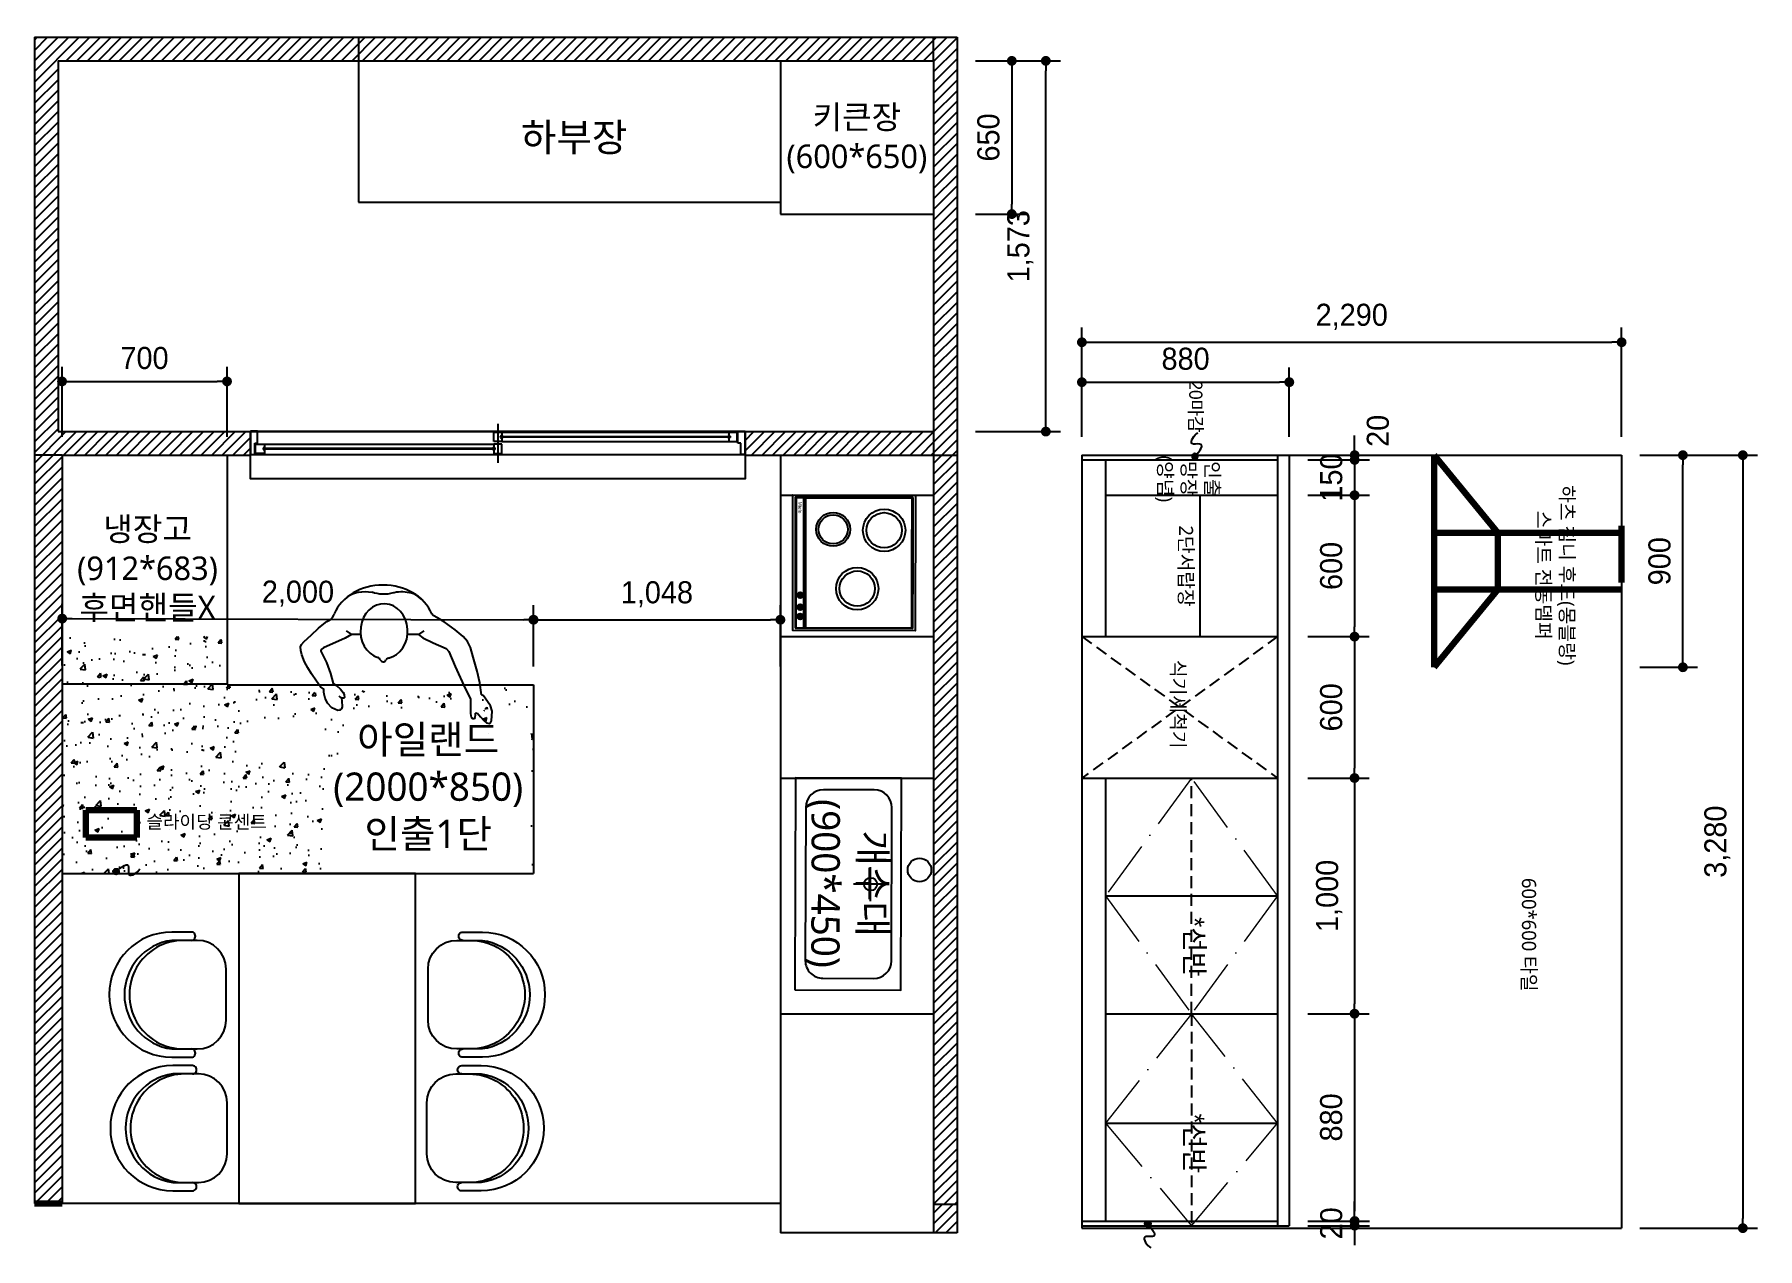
# Model space of a CAD drawing. Header units: millimetres. Extents: x -224448 to 1592092, y -164641 to 319001.
# Drawn here: x -18306 to -10995, y 135600 to 140751 of the extents above; entities that cross this region are included whole.
import ezdxf
from ezdxf.enums import TextEntityAlignment as Align

# ---------------------------------------------------------------- set-up
doc = ezdxf.new("R2010")
doc.units = ezdxf.units.MM
for name, pattern in [('ACAD_ISO10W100', [18, 12, -3, 0, -3]), ('CEN', [62, 60, -1, 0, -1]), ('HIDDEN', [9.525, 6.35, -3.175])]:
    doc.linetypes.add(name, pattern=pattern)
doc.layers.get('Defpoints').update_dxf_attribs({"color": 35})
for name, color, linetype in [('FUR', 6, 'Continuous'), ('I-SYM', 4, 'Continuous'), ('I-TEXT', 7, 'Continuous'), ('I_FUR', 6, 'Continuous'), ('I_HAT', 8, 'Continuous'), ('I_TXT', 7, 'Continuous'), ('I_WIN', 5, 'Continuous')]:
    doc.layers.add(name, color=color, linetype=linetype)
doc.layers.add('I_CEN', color=1, linetype='CEN', lineweight=13)
doc.layers.add('I_DIM', color=1, linetype='Continuous', lineweight=13)
doc.styles.add('DH-TEXT', font='')
doc.styles.add('GHS', font='Dotum.ttf')
doc.styles.add('NTOP', font='Dotum.ttf')
doc.styles.add('맑은고딕', font='malgun.ttf')
doc.styles.get('DH-TEXT').set_extended_font_data('HY울릉도L')
doc.dimstyles.new('HOON DIM', dxfattribs={"dimscale": 52, "dimtxt": 1.8, "dimasz": 0.8, "dimexe": 1.2, "dimexo": 1.5, "dimgap": 1, "dimtad": 1, "dimdec": 0, "dimzin": 0, "dimdsep": 46, "dimlunit": 6, "dimtxsty": 'GHS', "dimblk": 'DOT', "dimcen": 3, "dimclrd": 6, "dimclre": 6, "dimclrt": 3, "dimadec": 0, "dimazin": 0, "dimtm": 1e-09, "dimtfac": 1, "dimtdec": 0, "dimtix": 1, "dimtmove": 2, "dimatfit": 3, "dimldrblk": 'DOT', "dimfxl": 1, "dimtolj": 1, "dimtzin": 0, "dimarcsym": 0})
pattern_1 = [(45, (-4117.372, -800.64), (-22.45064, 22.45064), [])]

# ---------------------------------------------------------------- blocks, each defined once
blk = doc.blocks.new('gg')
at = {"layer": 'I_FUR'}
blk.add_lwpolyline([(39771.9, 12041.2, 0.414213), (39894.1, 12163.4), (39894.1, 12188.9, 1.001496), (39929.2, 12188.9), (39929.2, 12271.8, 0.999571), (39398.1, 12271.8), (39398.1, 12188.9, 1.001496), (39433.1, 12188.9), (39433.1, 12163.4, 0.414213), (39555.3, 12041.2)], format="xyb", close=True, dxfattribs=at)
blk.add_lwpolyline([(39894.1, 12188.9), (39894.1, 12271.7, 0.871098), (39433.1, 12271.8), (39433.1, 12188.9)], format="xyb", dxfattribs=at)
at = {"layer": 'I_HAT'}
blk.add_arc((39663.6, 12221.2), 230.5, 359.92131, 180.07869, dxfattribs=at)
blk = doc.blocks.new('3구 인덕션')
at = {"layer": 'FUR'}
for p, q in [((25153.1, 139935.9), (25152.7, 139667.9)), ((25653.1, 139935.1), (25153.1, 139935.9)), ((25156.5, 139933.7), (25156.1, 139669.5)), ((25189.6, 139933.7), (25156.5, 139933.7)), ((25189.2, 139669.4), (25189.6, 139933.7)), ((25193.1, 139935.8), (25192.7, 139667.8)), ((25196.8, 139932.4), (25196.4, 139670.4)), ((25648.3, 139931.7), (25196.8, 139932.4)), ((25652.7, 139667.1), (25653.1, 139935.1)), ((25647.9, 139669.7), (25648.3, 139931.7)), ((25152.7, 139679.1), (25152.2, 139379.9)), ((25156.1, 139679.1), (25155.6, 139381.5)), ((25188.8, 139381.4), (25189.2, 139679.1)), ((25192.7, 139679), (25192.2, 139379.8)), ((25196.4, 139679), (25195.9, 139382.4)), ((25647.4, 139381.7), (25647.9, 139669.7)), ((25652.2, 139379.1), (25652.7, 139667.1)), ((25183, 139521.7), (25164.2, 139521.7)), ((25183, 139518.7), (25164.2, 139518.7)), ((25183, 139470.9), (25164.1, 139471)), ((25182.9, 139431.8), (25164.1, 139431.8)), ((25182.9, 139428.8), (25164.1, 139428.8)), ((25182.9, 139467.9), (25164.2, 139468)), ((25152.2, 139379.9), (25652.2, 139379.1)), ((25155.6, 139381.5), (25188.8, 139381.4)), ((25195.9, 139382.4), (25647.4, 139381.7))]:
    blk.add_line(p, q, dxfattribs=at)
blk.add_lwpolyline([(25663.1, 139945.1), (25662.2, 139369.1), (25142.2, 139369.9), (25143.1, 139945.9)], close=True, dxfattribs=at)
for centre, radius in [((25313.7, 139799.8), 72), ((25313.7, 139799.8), 62), ((25530.1, 139795.7), 89.9), ((25530.1, 139795.7), 74.9), ((25415.9, 139548.3), 89.9), ((25415.9, 139548.3), 74.9), ((25173.6, 139520.3), 12.5), ((25173.6, 139520.3), 9.52), ((25173.5, 139469.5), 12.5), ((25173.5, 139430.4), 12.5), ((25173.5, 139469.5), 9.52), ((25173.5, 139430.4), 9.52)]:
    blk.add_circle(centre, radius, dxfattribs=at)
at = {"layer": 'FUR', "style": 'DH-TEXT'}
blk.add_text('Miele', height=15, rotation=269.91145, dxfattribs=at).set_placement((25166.2, 139916.8))
blk = doc.blocks.new('sdksd')
at = {"layer": 'I_FUR'}
for p, q in [((656900.6, -409240.3), (656250.6, -409240.3)), ((656575.6, -409258), (656575.6, -409402)), ((656175.6, -409315.3), (656175.6, -409531)), ((656647.6, -409330), (656503.6, -409330)), ((656975.6, -409531), (656975.6, -409315.3)), ((656250.6, -409606), (656900.6, -409606))]:
    blk.add_line(p, q, dxfattribs=at)
blk.add_lwpolyline([(657025.6, -409650.3), (657025.6, -409200.3), (656125.6, -409200.3), (656125.6, -409650.3)], close=True, dxfattribs=at)
blk.add_circle((656575.6, -409330), 27.5, dxfattribs=at)
for centre, start, end in [((656250.6, -409315.3), 90, 180), ((656900.6, -409315.3), 0, 90), ((656250.6, -409531), 180, 270), ((656900.6, -409531), 270, 0)]:
    blk.add_arc(centre, 75, start, end, dxfattribs=at)
at = {"layer": 'I_TXT', "insert": (656573.3, -409434), "char_height": 120, "width": 3000, "attachment_point": 5, "style": '맑은고딕'}
blk.add_mtext('개수대\\P(900*450)', dxfattribs=at)
blk = doc.blocks.new('_Dot')
at = {"color": 0, "linetype": 'ByBlock', "lineweight": -2}
blk.add_line((-0.5, 0), (-1, 0), dxfattribs=at)
at = {"color": 0, "linetype": 'ByBlock', "const_width": 0.5}
blk.add_lwpolyline([(-0.25, 0, 1), (0.25, 0, 1)], format="xyb", close=True, dxfattribs=at)
blk = doc.blocks.new('*D1142')
at = {"color": 6, "lineweight": -2, "transparency": 16777216}
for p, q in [((-16189, 138069), (-16189, 138330)), ((-15141, 138069), (-15141, 138330)), ((-16147.4, 138267.6), (-15182.6, 138267.6))]:
    blk.add_line(p, q, dxfattribs=at)
at = {"layer": 'Defpoints', "color": 0, "lineweight": 211, "transparency": 16777216}
for p in [(-15141, 138267.6), (-16189, 137991), (-15141, 137991)]:
    blk.add_point(p, dxfattribs=at)
at = {"color": 6, "lineweight": -2, "transparency": 16777216, "xscale": 41.6, "yscale": 41.6, "zscale": 41.6, "rotation": 180}
blk.add_blockref('_Dot', (-16189, 138267.6), dxfattribs=at)
at = {"color": 6, "lineweight": -2, "transparency": 16777216, "xscale": 41.6, "yscale": 41.6, "zscale": 41.6}
blk.add_blockref('_Dot', (-15141, 138267.6), dxfattribs=at)
at = {"color": 3, "transparency": 16777216, "insert": (-15665, 138375.5), "char_height": 93.6, "attachment_point": 5, "style": 'GHS'}
blk.add_mtext('\\A1;1,048', dxfattribs=at)
blk = doc.blocks.new('A$C57680CF2')
at = {"color": 251, "linetype": 'ByBlock'}
for p, q in [((391.9, 619.7), (377.1, 596.3)), ((377.1, 557.9), (377.1, 596.3)), ((362.1, 293.5), (341.8, 250)), ((377.1, 312.6), (362.1, 293.5)), ((377.1, 312.6), (377.1, 358.7)), ((391.9, 289.3), (377.1, 312.6)), ((341.8, 250), (317.6, 194.3)), ((430.8, 203.4), (448, 231.8)), ((448, 231.8), (458.2, 250)), ((458.2, 250), (464.8, 256)), ((240.7, 155.9), (145.6, 113.3)), ((305.4, 183.2), (240.7, 155.9)), ((317.6, 194.3), (305.4, 183.2)), ((369.1, 122.5), (396.5, 156.9)), ((396.5, 156.9), (430.8, 203.4)), ((25.3, 88), (20.2, 81)), ((20.2, 81), (20.2, 73.9)), ((20.2, 73.9), (25.3, 71.9)), ((41.5, 92.1), (25.3, 88)), ((72.8, 91.1), (41.5, 92.1)), ((104.2, 92.1), (72.8, 91.1)), ((145.6, 113.3), (104.2, 92.1)), ((221.5, 63.8), (281.2, 79.9)), ((281.2, 79.9), (321.6, 91.1)), ((321.6, 91.1), (346.9, 104.2)), ((346.9, 104.2), (369.1, 122.5)), ((2, 23.3), (0, 12.1)), ((0, 12.1), (2, 6.1)), ((12.1, 35.4), (2, 23.3)), ((2, 6.1), (11.1, 3)), ((11.1, 3), (51.6, 0)), ((27.3, 49.6), (12.1, 35.4)), ((25.3, 71.9), (35.4, 70.8)), ((44.5, 63.8), (27.3, 49.6)), ((35.4, 70.8), (43.5, 69.8)), ((43.5, 69.8), (44.5, 63.8)), ((51.6, 0), (74.8, 6.1)), ((74.8, 6.1), (93, 19.2)), ((93, 19.2), (116.3, 36.4)), ((116.3, 36.4), (121.4, 44.5)), ((121.4, 44.5), (171.9, 52.6)), ((171.9, 52.6), (221.5, 63.8))]:
    blk.add_line(p, q, dxfattribs=at)
for points in [[(107.3, 638.6), (95.1, 637.7), (70.3, 636.7), (62.1, 638.8), (55.4, 643.9), (54.9, 654.2), (65.7, 680.5), (85.3, 698), (106.9, 707.8), (123.4, 712.9), (133.1, 714), (144.5, 714.5), (155.3, 727.4), (178.4, 744.9), (209.8, 765.5), (235.6, 782), (261.3, 795.3), (290.1, 807.2), (308.7, 811.8), (324.1, 812.3), (334.4, 809.3), (347.3, 797.4), (374.4, 768), (403.8, 736.1), (422.8, 713.9), (432.1, 701), (439.8, 686.6), (449.1, 677.3), (458.3, 671.7), (464.8, 669.3)], [(377.1, 596.3), (362, 623.3), (319.8, 715.5), (313.6, 724.8), (306.4, 726.8), (297.7, 721.7), (258.6, 703.2), (210.9, 686.2), (168.7, 674.8), (160.4, 660.4), (145, 642.9), (130.6, 632.1), (121.3, 627.4), (110, 625.9), (107.4, 629), (106.4, 636.7), (109.5, 642.9), (115.1, 648.6)]]:
    blk.add_lwpolyline(points, dxfattribs=at)
for centre, start, end in [((261.2, 436), 12.45288, 61.65453), ((263.5, 489.3), 293.9975, 342.62397)]:
    blk.add_arc(centre, 16.2, start, end, dxfattribs=at)
for centre, major_axis, ratio, start_param, end_param in [((405.7, 462.7), (0, 218.6), 0.828235, 3.474185, 5.950593), ((391.2, 458.3), (-116.2, 0), 0.863568, 0.188441, 6.01926), ((278.1, 462.1), (-16.9, 0), 0.833333, -1.080155, 0.996278), ((500.7, 383.4), (0, 94.4), 0.60241, 3.567278, 5.15537)]:
    blk.add_ellipse(centre, major_axis=major_axis, ratio=ratio, start_param=start_param, end_param=end_param, dxfattribs=at)
at = {"color": 251, "linetype": 'ByBlock', "extrusion": (0, 0, -1)}
for centre, start_param, end_param in [((502.2, 538.6), 0.65598, 1.886666), ((604.6, 459.8), 4.269408, 5.264562)]:
    blk.add_ellipse(centre, major_axis=(0, 94.4), ratio=0.60241, start_param=start_param, end_param=end_param, dxfattribs=at)
blk = doc.blocks.new('*D1149')
at = {"color": 6, "lineweight": -2, "transparency": 16777216}
for p, q in [((-14313, 140639), (-13952.4, 140639)), ((-14014.8, 139107.6), (-14014.8, 140597.4)), ((-14313, 139066), (-13952.4, 139066))]:
    blk.add_line(p, q, dxfattribs=at)
at = {"layer": 'Defpoints', "color": 0, "lineweight": 211, "transparency": 16777216}
for p in [(-14391, 140639), (-14014.8, 140639), (-14391, 139066)]:
    blk.add_point(p, dxfattribs=at)
at = {"color": 6, "lineweight": -2, "transparency": 16777216, "xscale": 41.6, "yscale": 41.6, "zscale": 41.6}
for p, rotation in [((-14014.8, 140639), 90), ((-14014.8, 139066), 270)]:
    blk.add_blockref('_Dot', p, dxfattribs=dict(at, rotation=rotation))
at = {"color": 3, "transparency": 16777216, "insert": (-14122.7, 139852.5), "char_height": 93.6, "attachment_point": 5, "rotation": 90, "style": 'GHS'}
blk.add_mtext('\\A1;1,573', dxfattribs=at)
blk = doc.blocks.new('*D1156')
at = {"color": 6, "lineweight": -2, "transparency": 16777216}
for p, q in [((-14313, 140639), (-14096.8, 140639)), ((-14159.2, 140597.4), (-14159.2, 140030.6)), ((-14313, 139989), (-14096.8, 139989))]:
    blk.add_line(p, q, dxfattribs=at)
at = {"layer": 'Defpoints', "color": 0, "lineweight": 211, "transparency": 16777216}
for p in [(-14391, 140639), (-14391, 139989), (-14159.2, 139989)]:
    blk.add_point(p, dxfattribs=at)
at = {"color": 6, "lineweight": -2, "transparency": 16777216, "xscale": 41.6, "yscale": 41.6, "zscale": 41.6}
for p, rotation in [((-14159.2, 140639), 90), ((-14159.2, 139989), 270)]:
    blk.add_blockref('_Dot', p, dxfattribs=dict(at, rotation=rotation))
at = {"color": 3, "transparency": 16777216, "insert": (-14258, 140314), "char_height": 93.6, "attachment_point": 5, "rotation": 90, "style": 'GHS'}
blk.add_mtext('\\A1;650', dxfattribs=at)
blk = doc.blocks.new('*D1171')
at = {"color": 6, "lineweight": -2, "transparency": 16777216}
for p, q in [((-18206, 140817), (-18206, 140997.1)), ((-16931, 140817), (-16931, 140997.1)), ((-18164.4, 140934.7), (-16972.6, 140934.7))]:
    blk.add_line(p, q, dxfattribs=at)
at = {"layer": 'Defpoints', "color": 0, "lineweight": 211, "transparency": 16777216}
for p in [(-16931, 140934.7), (-18206, 140739), (-16931, 140739)]:
    blk.add_point(p, dxfattribs=at)
at = {"color": 6, "lineweight": -2, "transparency": 16777216, "xscale": 41.6, "yscale": 41.6, "zscale": 41.6, "rotation": 180}
blk.add_blockref('_Dot', (-18206, 140934.7), dxfattribs=at)
at = {"color": 6, "lineweight": -2, "transparency": 16777216, "xscale": 41.6, "yscale": 41.6, "zscale": 41.6}
blk.add_blockref('_Dot', (-16931, 140934.7), dxfattribs=at)
at = {"color": 3, "transparency": 16777216, "insert": (-17568.5, 141042.6), "char_height": 93.6, "attachment_point": 5, "style": 'GHS'}
blk.add_mtext('\\A1;1,275', dxfattribs=at)
blk = doc.blocks.new('마감지시')
at = {"layer": 'I-SYM'}
blk.add_hatch(color=256, dxfattribs=at).paths.add_polyline_path([(100285, -105169, 1), (100395, -105169, 1)])
blk.add_circle((100340, -105169), 55.1, dxfattribs=at)
blk.add_open_spline([(100340, -105169), (100472, -105076), (100636, -104989), (100521, -105343), (100750, -105224), (100793, -105160)], degree=3, knots=[104.407257, 104.407257, 104.407257, 104.407257, 483.492448, 667.725925, 958.402292, 958.402292, 958.402292, 958.402292], dxfattribs=at)
blk = doc.blocks.new('*D1213')
at = {"color": 6, "lineweight": -2, "transparency": 16777216}
for p, q in [((-11493.8, 138966), (-11249.4, 138966)), ((-11311.8, 138107.6), (-11311.8, 138924.4)), ((-11493.8, 138066), (-11249.4, 138066))]:
    blk.add_line(p, q, dxfattribs=at)
at = {"layer": 'Defpoints', "color": 0, "lineweight": 211, "transparency": 16777216}
for p in [(-11571.8, 138966), (-11311.8, 138966), (-11571.8, 138066)]:
    blk.add_point(p, dxfattribs=at)
at = {"color": 6, "lineweight": -2, "transparency": 16777216, "xscale": 41.6, "yscale": 41.6, "zscale": 41.6}
for p, rotation in [((-11311.8, 138966), 90), ((-11311.8, 138066), 270)]:
    blk.add_blockref('_Dot', p, dxfattribs=dict(at, rotation=rotation))
at = {"color": 3, "transparency": 16777216, "insert": (-11410.7, 138516), "char_height": 93.6, "attachment_point": 5, "rotation": 90, "style": 'GHS'}
blk.add_mtext('\\A1;900', dxfattribs=at)
blk = doc.blocks.new('*D1217')
at = {"color": 6, "lineweight": -2, "transparency": 16777216}
for p, q in [((-13861.8, 139044), (-13861.8, 139507.5)), ((-11571.8, 139044), (-11571.8, 139507.5)), ((-13820.2, 139445.1), (-11613.4, 139445.1))]:
    blk.add_line(p, q, dxfattribs=at)
at = {"layer": 'Defpoints', "color": 0, "lineweight": 211, "transparency": 16777216}
for p in [(-11571.8, 139445.1), (-13861.8, 138966), (-11571.8, 138966)]:
    blk.add_point(p, dxfattribs=at)
at = {"color": 6, "lineweight": -2, "transparency": 16777216, "xscale": 41.6, "yscale": 41.6, "zscale": 41.6, "rotation": 180}
blk.add_blockref('_Dot', (-13861.8, 139445.1), dxfattribs=at)
at = {"color": 6, "lineweight": -2, "transparency": 16777216, "xscale": 41.6, "yscale": 41.6, "zscale": 41.6}
blk.add_blockref('_Dot', (-11571.8, 139445.1), dxfattribs=at)
at = {"color": 3, "transparency": 16777216, "insert": (-12716.8, 139553), "char_height": 93.6, "attachment_point": 5, "style": 'GHS'}
blk.add_mtext('\\A1;2,290', dxfattribs=at)
blk = doc.blocks.new('*D1216')
at = {"color": 6, "lineweight": -2, "transparency": 16777216}
for p, q in [((-13861.8, 139044), (-13861.8, 139338.1)), ((-13820.2, 139275.7), (-13023.4, 139275.7)), ((-12981.8, 139044), (-12981.8, 139338.1))]:
    blk.add_line(p, q, dxfattribs=at)
at = {"layer": 'Defpoints', "color": 0, "lineweight": 211, "transparency": 16777216}
for p in [(-12981.8, 139275.7), (-13861.8, 138966), (-12981.8, 138966)]:
    blk.add_point(p, dxfattribs=at)
at = {"color": 6, "lineweight": -2, "transparency": 16777216, "xscale": 41.6, "yscale": 41.6, "zscale": 41.6, "rotation": 180}
blk.add_blockref('_Dot', (-13861.8, 139275.7), dxfattribs=at)
at = {"color": 6, "lineweight": -2, "transparency": 16777216, "xscale": 41.6, "yscale": 41.6, "zscale": 41.6}
blk.add_blockref('_Dot', (-12981.8, 139275.7), dxfattribs=at)
at = {"color": 3, "transparency": 16777216, "insert": (-13421.8, 139374.6), "char_height": 93.6, "attachment_point": 5, "style": 'GHS'}
blk.add_mtext('\\A1;880', dxfattribs=at)
blk = doc.blocks.new('*D1209')
at = {"color": 6, "lineweight": -2, "transparency": 16777216}
for p, q in [((-12704.5, 138987.6), (-12704.5, 139029.2)), ((-12903.8, 138946), (-12642.1, 138946)), ((-12704.5, 138946), (-12704.5, 138796)), ((-12903.8, 138796), (-12642.1, 138796)), ((-12704.5, 138754.4), (-12704.5, 138712.8))]:
    blk.add_line(p, q, dxfattribs=at)
at = {"layer": 'Defpoints', "color": 0, "lineweight": 211, "transparency": 16777216}
for p in [(-12981.8, 138946), (-12981.8, 138796), (-12704.5, 138796)]:
    blk.add_point(p, dxfattribs=at)
at = {"color": 6, "lineweight": -2, "transparency": 16777216, "xscale": 41.6, "yscale": 41.6, "zscale": 41.6}
for p, rotation in [((-12704.5, 138946), 270), ((-12704.5, 138796), 90)]:
    blk.add_blockref('_Dot', p, dxfattribs=dict(at, rotation=rotation))
at = {"color": 3, "transparency": 16777216, "insert": (-12803.4, 138871), "char_height": 93.6, "attachment_point": 5, "rotation": 90, "style": 'GHS'}
blk.add_mtext('\\A1;150', dxfattribs=at)
blk = doc.blocks.new('*D1210')
at = {"color": 6, "lineweight": -2, "transparency": 16777216}
for p, q in [((-12903.8, 138796), (-12642.6, 138796)), ((-12705, 138754.4), (-12705, 138237.6)), ((-12903.8, 138196), (-12642.6, 138196))]:
    blk.add_line(p, q, dxfattribs=at)
at = {"layer": 'Defpoints', "color": 0, "lineweight": 211, "transparency": 16777216}
for p in [(-12981.8, 138796), (-12981.8, 138196), (-12705, 138196)]:
    blk.add_point(p, dxfattribs=at)
at = {"color": 6, "lineweight": -2, "transparency": 16777216, "xscale": 41.6, "yscale": 41.6, "zscale": 41.6}
for p, rotation in [((-12705, 138796), 90), ((-12705, 138196), 270)]:
    blk.add_blockref('_Dot', p, dxfattribs=dict(at, rotation=rotation))
at = {"color": 3, "transparency": 16777216, "insert": (-12803.8, 138496), "char_height": 93.6, "attachment_point": 5, "rotation": 90, "style": 'GHS'}
blk.add_mtext('\\A1;600', dxfattribs=at)
blk = doc.blocks.new('*D1211')
at = {"color": 6, "lineweight": -2, "transparency": 16777216}
for p, q in [((-12903.8, 138196), (-12642.6, 138196)), ((-12705, 138154.4), (-12705, 137637.6)), ((-12903.8, 137596), (-12642.6, 137596))]:
    blk.add_line(p, q, dxfattribs=at)
at = {"layer": 'Defpoints', "color": 0, "lineweight": 211, "transparency": 16777216}
for p in [(-12981.8, 138196), (-12981.8, 137596), (-12705, 137596)]:
    blk.add_point(p, dxfattribs=at)
at = {"color": 6, "lineweight": -2, "transparency": 16777216, "xscale": 41.6, "yscale": 41.6, "zscale": 41.6}
for p, rotation in [((-12705, 138196), 90), ((-12705, 137596), 270)]:
    blk.add_blockref('_Dot', p, dxfattribs=dict(at, rotation=rotation))
at = {"color": 3, "transparency": 16777216, "insert": (-12803.8, 137896), "char_height": 93.6, "attachment_point": 5, "rotation": 90, "style": 'GHS'}
blk.add_mtext('\\A1;600', dxfattribs=at)
blk = doc.blocks.new('*D1212')
at = {"color": 6, "lineweight": -2, "transparency": 16777216}
for p, q in [((-12903.8, 137596), (-12642.6, 137596)), ((-12705, 137554.4), (-12705, 136637.6)), ((-12903.8, 136596), (-12642.6, 136596))]:
    blk.add_line(p, q, dxfattribs=at)
at = {"layer": 'Defpoints', "color": 0, "lineweight": 211, "transparency": 16777216}
for p in [(-12981.8, 137596), (-12981.8, 136596), (-12705, 136596)]:
    blk.add_point(p, dxfattribs=at)
at = {"color": 6, "lineweight": -2, "transparency": 16777216, "xscale": 41.6, "yscale": 41.6, "zscale": 41.6}
for p, rotation in [((-12705, 137596), 90), ((-12705, 136596), 270)]:
    blk.add_blockref('_Dot', p, dxfattribs=dict(at, rotation=rotation))
at = {"color": 3, "transparency": 16777216, "insert": (-12812.8, 137096), "char_height": 93.6, "attachment_point": 5, "rotation": 90, "style": 'GHS'}
blk.add_mtext('\\A1;1,000', dxfattribs=at)
blk = doc.blocks.new('*D1214')
at = {"color": 6, "lineweight": -2, "transparency": 16777216}
for p, q in [((-12903.8, 136596), (-12642.6, 136596)), ((-12705, 136554.4), (-12705, 135757.6)), ((-12903.8, 135716), (-12642.6, 135716))]:
    blk.add_line(p, q, dxfattribs=at)
at = {"layer": 'Defpoints', "color": 0, "lineweight": 211, "transparency": 16777216}
for p in [(-12981.8, 136596), (-12981.8, 135716), (-12705, 135716)]:
    blk.add_point(p, dxfattribs=at)
at = {"color": 6, "lineweight": -2, "transparency": 16777216, "xscale": 41.6, "yscale": 41.6, "zscale": 41.6}
for p, rotation in [((-12705, 136596), 90), ((-12705, 135716), 270)]:
    blk.add_blockref('_Dot', p, dxfattribs=dict(at, rotation=rotation))
at = {"color": 3, "transparency": 16777216, "insert": (-12803.8, 136156), "char_height": 93.6, "attachment_point": 5, "rotation": 90, "style": 'GHS'}
blk.add_mtext('\\A1;880', dxfattribs=at)
blk = doc.blocks.new('*D1215')
at = {"color": 6, "lineweight": -2, "transparency": 16777216}
for p, q in [((-12704.5, 135758), (-12704.5, 135799.6)), ((-12903.8, 135716.4), (-12642.1, 135716.4)), ((-12903.8, 135696.4), (-12642.1, 135696.4)), ((-12704.5, 135716.4), (-12704.5, 135696.4)), ((-12704.5, 135654.8), (-12704.5, 135613.2))]:
    blk.add_line(p, q, dxfattribs=at)
at = {"layer": 'Defpoints', "color": 0, "lineweight": 211, "transparency": 16777216}
for p in [(-12981.8, 135716.4), (-12981.8, 135696.4), (-12704.5, 135696.4)]:
    blk.add_point(p, dxfattribs=at)
at = {"color": 6, "lineweight": -2, "transparency": 16777216, "xscale": 41.6, "yscale": 41.6, "zscale": 41.6}
for p, rotation in [((-12704.5, 135716.4), 270), ((-12704.5, 135696.4), 90)]:
    blk.add_blockref('_Dot', p, dxfattribs=dict(at, rotation=rotation))
at = {"color": 3, "transparency": 16777216, "insert": (-12803.4, 135706.4), "char_height": 93.6, "attachment_point": 5, "rotation": 90, "style": 'GHS'}
blk.add_mtext('\\A1;20', dxfattribs=at)
blk = doc.blocks.new('*D1218')
at = {"color": 6, "lineweight": -2, "transparency": 16777216}
for p, q in [((-11493.8, 138966), (-10995, 138966)), ((-11057.4, 138924.4), (-11057.4, 135727.6)), ((-11493.8, 135686), (-10995, 135686))]:
    blk.add_line(p, q, dxfattribs=at)
at = {"layer": 'Defpoints', "color": 0, "lineweight": 211, "transparency": 16777216}
for p in [(-11571.8, 138966), (-11571.8, 135686), (-11057.4, 135686)]:
    blk.add_point(p, dxfattribs=at)
at = {"color": 6, "lineweight": -2, "transparency": 16777216, "xscale": 41.6, "yscale": 41.6, "zscale": 41.6}
for p, rotation in [((-11057.4, 138966), 90), ((-11057.4, 135686), 270)]:
    blk.add_blockref('_Dot', p, dxfattribs=dict(at, rotation=rotation))
at = {"color": 3, "transparency": 16777216, "insert": (-11165.3, 137326), "char_height": 93.6, "attachment_point": 5, "rotation": 90, "style": 'GHS'}
blk.add_mtext('\\A1;3,280', dxfattribs=at)
blk = doc.blocks.new('*D1219')
at = {"color": 6, "lineweight": -2, "transparency": 16777216}
for p, q in [((-12704.5, 139007.6), (-12704.5, 139049.2)), ((-12903.8, 138966), (-12642.1, 138966)), ((-12903.8, 138946), (-12642.1, 138946)), ((-12704.5, 138966), (-12704.5, 138946)), ((-12704.5, 138904.4), (-12704.5, 138862.8))]:
    blk.add_line(p, q, dxfattribs=at)
at = {"layer": 'Defpoints', "color": 0, "lineweight": 211, "transparency": 16777216}
for p in [(-12981.8, 138966), (-12981.8, 138946), (-12704.5, 138946)]:
    blk.add_point(p, dxfattribs=at)
at = {"color": 6, "lineweight": -2, "transparency": 16777216, "xscale": 41.6, "yscale": 41.6, "zscale": 41.6}
for p, rotation in [((-12704.5, 138966), 270), ((-12704.5, 138946), 90)]:
    blk.add_blockref('_Dot', p, dxfattribs=dict(at, rotation=rotation))
at = {"color": 3, "transparency": 16777216, "insert": (-12605.6, 139069.2), "char_height": 93.6, "attachment_point": 5, "rotation": 90, "style": 'GHS'}
blk.add_mtext('\\A1;20', dxfattribs=at)
blk = doc.blocks.new('*D1222')
at = {"color": 6, "lineweight": -2, "transparency": 16777216}
for p, q in [((-18189, 139044), (-18189, 139341.3)), ((-18147.4, 139278.9), (-17530.6, 139278.9)), ((-17489, 139044), (-17489, 139341.3))]:
    blk.add_line(p, q, dxfattribs=at)
at = {"layer": 'Defpoints', "color": 0, "lineweight": 211, "transparency": 16777216}
for p in [(-17489, 139278.9), (-18189, 138966), (-17489, 138966)]:
    blk.add_point(p, dxfattribs=at)
at = {"color": 6, "lineweight": -2, "transparency": 16777216, "xscale": 41.6, "yscale": 41.6, "zscale": 41.6, "rotation": 180}
blk.add_blockref('_Dot', (-18189, 139278.9), dxfattribs=at)
at = {"color": 6, "lineweight": -2, "transparency": 16777216, "xscale": 41.6, "yscale": 41.6, "zscale": 41.6}
blk.add_blockref('_Dot', (-17489, 139278.9), dxfattribs=at)
at = {"color": 3, "transparency": 16777216, "insert": (-17839, 139377.7), "char_height": 93.6, "attachment_point": 5, "style": 'GHS'}
blk.add_mtext('\\A1;700', dxfattribs=at)
blk = doc.blocks.new('*D1253')
at = {"color": 6, "lineweight": -2, "transparency": 16777216}
for p, q in [((-18188.8, 138074), (-18188.2, 138335)), ((-16188.8, 138069), (-16188.2, 138330)), ((-18146.7, 138272.5), (-16229.9, 138267.7))]:
    blk.add_line(p, q, dxfattribs=at)
at = {"layer": 'Defpoints', "color": 0, "lineweight": 211, "transparency": 16777216}
for p in [(-16188.3, 138267.6), (-18189, 137996), (-16189, 137991)]:
    blk.add_point(p, dxfattribs=at)
at = {"color": 6, "lineweight": -2, "transparency": 16777216, "xscale": 41.6, "yscale": 41.6, "zscale": 41.6}
for p, rotation in [((-18188.3, 138272.6), 179.8567608496325), ((-16188.3, 138267.6), 359.8567608496326)]:
    blk.add_blockref('_Dot', p, dxfattribs=dict(at, rotation=rotation))
at = {"color": 3, "lineweight": 211, "transparency": 16777216, "insert": (-17188, 138378), "char_height": 93.6, "attachment_point": 5, "rotation": 359.85676, "style": 'GHS'}
blk.add_mtext('\\A1;2,000', dxfattribs=at)

msp = doc.modelspace()

# ---------------------------------------------------------------- hatches: boundary and pattern name
at = {"layer": 'I_HAT', "transparency": 33554687}
h = msp.add_hatch(dxfattribs=at)
h.set_pattern_fill('ANSI31', color=256, scale=10)
h.set_pattern_definition(pattern_1)
edge = h.paths.add_edge_path()
edge.add_spline(control_points=[(-14491.008, 135896.964), (-14474.664, 135892.823), (-14453.548, 135902.075), (-14488.207, 136008.804), (-14417.577, 135981.6), (-14391.008, 135960.966)], knot_values=[314.35249054, 314.35249054, 314.35249054, 314.35249054, 483.49244845, 667.72592517, 886.70883801, 886.70883801, 886.70883801, 886.70883801], degree=3, periodic=0)
edge.add_line((-14391.008, 135960.966), (-14391.008, 140738.966))
edge.add_line((-14391.008, 140738.966), (-18306.008, 140738.966))
edge.add_line((-18306.008, 140738.966), (-18306.008, 135790.966))
edge.add_line((-18306.008, 135790.966), (-18189.008, 135790.966))
edge.add_line((-18189.008, 135790.966), (-18189.008, 138965.966))
edge.add_line((-18189.008, 138965.966), (-17389.008, 138965.966))
edge.add_line((-17389.008, 138965.966), (-17389.008, 139065.966))
edge.add_line((-17389.008, 139065.966), (-18206.008, 139065.966))
edge.add_line((-18206.008, 139065.966), (-18206.008, 140638.966))
edge.add_line((-18206.008, 140638.966), (-14491.008, 140638.966))
edge.add_line((-14491.008, 140638.966), (-14491.008, 139065.966))
edge.add_line((-14491.008, 139065.966), (-14491.008, 135896.964))
edge = h.paths.add_edge_path()
edge.add_spline(control_points=[(-14391.008, 135960.966), (-14417.577, 135981.6), (-14488.207, 136008.804), (-14453.548, 135902.075), (-14474.664, 135892.823), (-14491.008, 135896.964)], knot_values=[314.35249054, 314.35249054, 314.35249054, 314.35249054, 533.33540338, 717.5688801, 886.70883801, 886.70883801, 886.70883801, 886.70883801], degree=3, periodic=0)
edge.add_line((-14491.008, 135896.964), (-14491.008, 135785.966))
edge.add_line((-14491.008, 135785.966), (-14391.008, 135785.966))
edge.add_line((-14391.008, 135785.966), (-14391.008, 135960.966))
h = msp.add_hatch(dxfattribs=at)
h.set_pattern_fill('ANSI31', color=256, scale=10)
h.set_pattern_definition(pattern_1)
h.paths.add_polyline_path([(-15291.008, 139065.966), (-15291.008, 138965.966), (-14491.008, 138965.966), (-14491.008, 139065.966)])
h = msp.add_hatch(dxfattribs=at)
h.set_pattern_fill('AR-CONC', color=256)
h.set_pattern_definition([(50, (-4117.37, -600.64), (182.18467, -15.93909), [19.05, -209.55]), (355, (-4117.37, -600.64), (-35.24342, 191.05685), [15.24, -167.64058]), (100.45144, (-4102.19, -601.97), (146.94125, 175.11775), [16.19, -178.09024]), (46.1842, (-4117.37, -549.84), (271.07904, -42.04233), [28.575, -314.325]), (96.63556, (-4094.78, -553.34), (237.40413, 247.4261), [24.285, -267.1356]), (351.18415, (-4117.37, -549.84), (237.40413, 247.4261), [22.85997, -251.45973]), (21, (-4091.97, -562.54), (151.61439, -102.2652), [19.05, -209.55]), (326, (-4091.97, -562.54), (61.80203, 184.18797), [15.24, -167.64]), (71.45144, (-4079.34, -571.06), (213.41642, 81.92277), [16.19, -178.08994]), (37.5, (-4117.37, -600.64), (3.088603, 84.55504), [0, -165.608, 0, -170.18, 0, -168.275]), (7.5, (-4117.37, -600.64), (66.81966, 100.180575), [0, -97.028, 0, -161.798, 0, -64.135]), (327.5, (-4174.014, -600.64), (135.590595, -5.728744), [0, -63.5, 0, -198.12, 0, -262.89]), (317.5, (-4199.41, -600.64), (148.12918, 25.42649), [0, -82.55, 0, -131.572, 0, -186.69])])
h.paths.add_polyline_path([(-16189.008, 137990.966), (-16422.026, 137965.966), (-16417, 137943.59), (-16408.904, 137893.021), (-16400.808, 137887.964), (-16383.603, 137864.703), (-16370.447, 137846.498), (-16364.375, 137823.237), (-16367.411, 137782.782), (-16370.447, 137773.68), (-16376.519, 137771.657), (-16387.651, 137773.68), (-16399.796, 137783.793), (-16413.964, 137798.964), (-16428.132, 137816.157), (-16434.204, 137815.146), (-16435.216, 137807.055), (-16436.228, 137796.941), (-16438.252, 137791.884), (-16445.336, 137791.884), (-16452.421, 137796.941), (-16456.469, 137813.123), (-16455.457, 137844.476), (-16456.469, 137875.828), (-16477.721, 137917.294), (-16499.482, 137965.966), (-17046.079, 137965.966), (-17039.195, 137940.323), (-17024.773, 137932.087), (-17007.26, 137916.644), (-16996.443, 137902.231), (-16991.807, 137892.966), (-16990.262, 137881.641), (-16993.353, 137879.068), (-17002.901, 137877.795), (-17002.109, 137866.714), (-17001.079, 137842.006), (-17003.139, 137833.77), (-17008.29, 137827.078), (-17018.592, 137826.563), (-17044.861, 137837.373), (-17062.374, 137856.933), (-17072.16, 137878.553), (-17077.311, 137895.025), (-17078.341, 137904.805), (-17078.856, 137916.13), (-17091.733, 137926.939), (-17109.246, 137950.103), (-17119.654, 137965.966), (-17489.008, 137990.966), (-17489.008, 138195.966), (-18189.008, 138195.966), (-18189.008, 137190.966), (-16189.008, 137190.966)])
h.paths.add_polyline_path([(-17387.841, 137664.263), (-16988.999, 137662.268), (-16988.114, 137839.116), (-17386.957, 137841.11)], flags=16)
h.paths.add_polyline_path([(-17073.921, 137190.966), (-16197.562, 137190.966), (-16197.562, 137888.028), (-17073.921, 137888.028)], flags=17)
h = msp.add_hatch(dxfattribs=at)
h.set_pattern_fill('ANSI31', color=256, scale=10)
h.set_pattern_definition([(45, (-2200.64, 0), (-22.45064, 22.45064), [])])
h.paths.add_polyline_path([(-14391.008, 135785.966), (-14491.008, 135785.966), (-14491.008, 135665.966), (-14391.008, 135665.966)])

# ---------------------------------------------------------------- linework, layer by layer
at = {"color": 2}
for p, q in [((-18306.008, 140738.966), (-18306.008, 135790.966)), ((-18306.008, 140738.966), (-14391.008, 140738.966)), ((-16931.008, 140738.966), (-16931.008, 140038.966)), ((-14491.008, 140638.966), (-14491.008, 140738.966)), ((-14391.008, 140738.966), (-14391.008, 135665.966)), ((-18206.008, 140638.966), (-14491.008, 140638.966)), ((-18206.008, 140638.966), (-18206.008, 139065.966)), ((-15141.008, 140638.966), (-15141.008, 139988.966)), ((-14491.008, 140638.966), (-14491.008, 139065.966)), ((-16931.008, 140038.966), (-15141.008, 140038.966)), ((-15141.008, 139988.966), (-14491.008, 139988.966)), ((-18206.008, 139065.966), (-17389.008, 139065.966)), ((-17389.008, 139065.966), (-17389.008, 138965.966)), ((-17389.008, 139065.966), (-17389.008, 138965.966)), ((-15291.008, 139065.966), (-15291.008, 138965.966)), ((-15291.008, 139065.966), (-14491.008, 139065.966)), ((-14491.008, 139065.966), (-14491.008, 135665.966)), ((-18189.008, 138965.966), (-18306.008, 138965.966)), ((-18189.008, 138965.966), (-17389.008, 138965.966)), ((-18189.008, 138965.966), (-18189.008, 135790.966)), ((-17489.008, 138965.966), (-17489.008, 137990.966)), ((-15291.008, 138965.966), (-14491.008, 138965.966)), ((-15141.008, 138965.966), (-15141.008, 135665.966)), ((-14491.008, 138965.966), (-14391.008, 138965.966)), ((-13861.834, 138965.966), (-13861.834, 135685.966)), ((-13861.834, 138965.966), (-12981.834, 138965.966)), ((-13861.834, 138945.966), (-13031.834, 138945.966)), ((-13761.834, 138945.966), (-13761.834, 138195.966)), ((-13031.834, 138965.966), (-13031.834, 135695.966)), ((-12981.834, 138965.966), (-12981.834, 135695.966)), ((-12981.834, 138965.966), (-11571.834, 138965.966)), ((-11571.834, 138965.966), (-11571.834, 135685.966)), ((-15141.008, 138796.961), (-14491.008, 138796.961)), ((-13761.834, 138795.966), (-13031.834, 138795.966)), ((-13361.834, 138795.966), (-13361.834, 138195.966)), ((-15141.008, 138196.961), (-14491.008, 138196.961)), ((-13861.834, 138195.966), (-13031.834, 138195.966)), ((-18189.008, 137995.966), (-17489.008, 137995.966)), ((-17489.008, 137990.966), (-16189.008, 137990.966)), ((-16189.008, 137990.966), (-16189.008, 137190.966)), ((-15141.008, 137595.966), (-14491.008, 137595.966)), ((-13861.834, 137595.966), (-13031.834, 137595.966)), ((-13761.834, 137595.966), (-13761.834, 135715.966)), ((-18189.008, 137190.966), (-16189.008, 137190.966)), ((-13761.834, 137095.966), (-13031.834, 137095.966)), ((-15141.008, 136595.966), (-14491.008, 136595.966)), ((-13761.834, 136595.966), (-13031.834, 136595.966)), ((-13761.834, 136130.966), (-13031.834, 136130.966)), ((-15141.008, 135790.966), (-18306.008, 135790.966)), ((-14391.008, 135785.966), (-14491.008, 135785.966)), ((-13861.834, 135715.966), (-13031.834, 135715.966)), ((-13861.834, 135695.966), (-12981.834, 135695.966)), ((-14391.008, 135665.966), (-15141.008, 135665.966)), ((-13861.834, 135685.966), (-11571.834, 135685.966))]:
    msp.add_line(p, q, dxfattribs=at)
at = {"color": 2, "lineweight": 211}
for p, q in [((-12366.834, 138965.966), (-12366.834, 138065.966)), ((-12366.834, 138965.966), (-12096.834, 138635.966)), ((-12366.834, 138635.966), (-11571.834, 138635.966)), ((-12096.834, 138635.966), (-12096.834, 138395.966)), ((-11571.834, 138665.966), (-11571.834, 138425.966)), ((-12366.834, 138395.966), (-11571.834, 138395.966)), ((-12366.834, 138065.966), (-12096.834, 138395.966)), ((-18088.525, 137459.14), (-18088.525, 137343.76)), ((-18088.525, 137459.14), (-17871.342, 137459.14)), ((-17871.342, 137343.76), (-17871.342, 137459.14)), ((-18088.525, 137343.76), (-17871.342, 137343.76)), ((-18189.008, 135790.966), (-18306.008, 135790.966))]:
    msp.add_line(p, q, dxfattribs=at)
at = {"layer": 'FUR'}
for p, q in [((-17439.485, 137190.966), (-17439.485, 135790.966)), ((-16689.485, 137190.966), (-17439.485, 137190.966)), ((-16689.485, 135790.966), (-16689.485, 137190.966)), ((-17439.485, 135790.966), (-16689.485, 135790.966))]:
    msp.add_line(p, q, dxfattribs=at)
msp.add_circle((-14550.917, 137206.089), 50, dxfattribs=at)
at = {"layer": 'I_CEN', "color": 1, "linetype": 'ACAD_ISO10W100', "ltscale": 20}
for p, q in [((-13396.834, 137595.966), (-13761.834, 137095.966)), ((-13031.834, 137095.966), (-13396.834, 137595.966)), ((-13761.834, 137095.966), (-13396.834, 136595.966)), ((-13031.834, 137095.966), (-13396.834, 136595.966)), ((-13396.834, 136595.966), (-13761.834, 136130.966)), ((-13031.834, 136130.966), (-13396.834, 136595.966)), ((-13761.834, 136130.966), (-13396.834, 135695.966)), ((-13396.834, 135695.966), (-13031.834, 136130.966))]:
    msp.add_line(p, q, dxfattribs=at)
at = {"layer": 'I_FUR', "color": 9, "linetype": 'HIDDEN', "ltscale": 8}
for p, q in [((-13031.834, 138195.966), (-13861.834, 137595.966)), ((-13861.834, 138195.966), (-13031.834, 137595.966)), ((-13396.834, 136595.966), (-13396.834, 137595.966)), ((-13396.834, 136595.966), (-13396.834, 135695.966))]:
    msp.add_line(p, q, dxfattribs=at)
at = {"layer": 'I_WIN', "linetype": 'Continuous'}
for p, q in [((-17389.008, 139068.287), (-15293.568, 139068.287)), ((-17359.008, 139068.287), (-17389.008, 139068.287)), ((-17389.008, 139068.287), (-17389.008, 138977.287)), ((-17359.008, 139019.374), (-17359.008, 139068.287)), ((-16357.508, 139023.413), (-16357.508, 139063.413)), ((-16357.508, 139063.413), (-16322.508, 139063.413)), ((-16340.008, 139099.058), (-16340.008, 138933.987)), ((-16322.508, 139063.413), (-15324.283, 139063.413)), ((-16322.508, 139063.413), (-16322.508, 139048.767)), ((-15324.283, 139063.413), (-15359.283, 139063.413)), ((-15359.283, 139063.413), (-15359.283, 139048.767)), ((-15324.283, 139023.413), (-15324.283, 139063.413)), ((-15321.083, 139017.366), (-15321.083, 139068.287)), ((-15321.083, 139068.287), (-15291.083, 139068.287)), ((-15291.083, 138968.366), (-15291.083, 139068.307)), ((-17371.573, 138968.287), (-17371.573, 139017.287)), ((-17371.573, 139017.287), (-17359.008, 139017.287)), ((-17368.304, 139013.051), (-16357.545, 139013.051)), ((-17368.304, 138973.051), (-17368.304, 139013.051)), ((-17368.304, 139013.051), (-17330.304, 139013.051)), ((-17359.008, 139017.287), (-17359.008, 139019.374)), ((-17330.304, 138998.404), (-17335.85, 138996.628)), ((-17335.85, 138996.628), (-17335.85, 138990.18)), ((-17335.85, 138990.18), (-17330.304, 138988.404)), ((-17333.785, 138995.404), (-17333.785, 138991.404)), ((-17330.304, 139013.051), (-17330.304, 138998.404)), ((-17330.304, 138999.196), (-17327.558, 138997.814)), ((-17330.304, 138995.404), (-16351.998, 138995.404)), ((-16351.998, 138991.404), (-17330.304, 138991.404)), ((-17330.304, 138987.613), (-17327.558, 138988.995)), ((-17330.304, 138988.404), (-17330.304, 138973.051)), ((-17327.558, 138997.814), (-17327.031, 138996.826)), ((-17327.558, 138988.995), (-17327.031, 138989.983)), ((-17327.031, 138996.826), (-17326.485, 138995.404)), ((-17327.031, 138989.983), (-17326.485, 138991.404)), ((-16360.817, 138996.826), (-16361.364, 138995.404)), ((-16360.817, 138989.983), (-16361.364, 138991.404)), ((-16360.291, 138997.814), (-16360.817, 138996.826)), ((-16360.291, 138988.995), (-16360.817, 138989.983)), ((-16357.545, 138999.196), (-16360.291, 138997.814)), ((-16357.545, 138987.613), (-16360.291, 138988.995)), ((-16322.545, 139013.051), (-16357.545, 139013.051)), ((-16357.545, 139013.051), (-16357.545, 138998.404)), ((-16357.545, 138998.404), (-16351.998, 138996.628)), ((-16351.998, 138990.18), (-16357.545, 138988.404)), ((-16357.545, 138988.404), (-16357.545, 138973.051)), ((-16322.508, 139023.413), (-16357.508, 139023.413)), ((-16351.998, 138996.628), (-16351.998, 138990.18)), ((-16351.998, 138995.404), (-16351.998, 138991.404)), ((-16322.508, 139048.767), (-16328.055, 139046.991)), ((-16328.055, 139046.991), (-16328.055, 139040.543)), ((-16328.055, 139045.767), (-15353.737, 139045.749)), ((-16328.055, 139041.767), (-16328.055, 139045.767)), ((-15353.737, 139041.749), (-16328.055, 139041.749)), ((-16328.055, 139040.543), (-16322.508, 139038.767)), ((-16322.545, 138973.051), (-16322.545, 139013.051)), ((-16322.508, 139049.559), (-16319.762, 139048.176)), ((-16322.508, 139037.975), (-16319.762, 139039.358)), ((-16322.508, 139038.767), (-16322.508, 139023.413)), ((-16322.508, 139023.413), (-15324.283, 139023.413)), ((-16319.762, 139048.176), (-16319.236, 139047.189)), ((-16319.762, 139039.358), (-16319.236, 139040.345)), ((-16319.236, 139047.189), (-16318.689, 139045.767)), ((-16319.236, 139040.345), (-16318.689, 139041.767)), ((-15362.556, 139047.189), (-15363.103, 139045.767)), ((-15362.556, 139040.345), (-15363.103, 139041.767)), ((-15362.03, 139048.176), (-15362.556, 139047.189)), ((-15362.03, 139039.358), (-15362.556, 139040.345)), ((-15359.283, 139049.559), (-15362.03, 139048.176)), ((-15359.283, 139037.975), (-15362.03, 139039.358)), ((-15359.283, 139048.767), (-15353.737, 139046.991)), ((-15353.737, 139040.543), (-15359.283, 139038.767)), ((-15359.283, 139038.767), (-15359.283, 139023.413)), ((-15359.283, 139023.413), (-15324.283, 139023.413)), ((-15353.737, 139046.991), (-15353.737, 139040.543)), ((-15353.737, 139045.767), (-15353.737, 139041.767)), ((-15308.519, 139017.366), (-15321.083, 139017.366)), ((-15308.519, 138968.366), (-15308.519, 139017.366)), ((-17389.008, 138977.287), (-17389.008, 138968.287)), ((-17389.008, 138968.279), (-15293.568, 138968.346)), ((-17389.008, 138968.287), (-17371.573, 138968.287)), ((-17330.304, 138973.051), (-17368.304, 138973.051)), ((-16357.545, 138973.051), (-16322.545, 138973.051)), ((-15291.083, 138968.366), (-15308.519, 138968.366))]:
    msp.add_line(p, q, dxfattribs=at)
at = {"layer": 'I_WIN'}
msp.add_lwpolyline([(-17389.008, 139065.976), (-15291.008, 139065.976), (-15291.008, 138865.956), (-17389.008, 138865.956)], close=True, dxfattribs=at)

# ---------------------------------------------------------------- block references
at = {"color": 2}
msp.add_blockref('3구 인덕션', (-40230.916, -1148.548), dxfattribs=at)
at = {"rotation": 89.99999999999999}
msp.add_blockref('A$C57680CF2', (-16364.375, 137828.097), dxfattribs=at)
at = {"layer": 'FUR', "rotation": 90.00000000000001}
for p in [(-5451.746, 97013.245), (-5446.835, 96446.45)]:
    msp.add_blockref('gg', p, dxfattribs=at)
at = {"layer": 'FUR', "xscale": -1, "rotation": 270}
for p in [(-28677.224, 97013.245), (-28682.135, 96446.45)]:
    msp.add_blockref('gg', p, dxfattribs=at)
at = {"layer": 'I-SYM', "color": 9, "linetype": 'Continuous', "ltscale": 0.5, "zscale": 0.2249997948805837}
for p, xscale, yscale, rotation in [((7865.895, 114097.345), -0.2249997949155083, 0.2249997949155083, 264.1714348106014), ((-42756.732, 158523.591), 0.2249997949155083, 0.2249997949155083, 5.651474863309106), ((7665.934, 160566.801), 0.2249997949155084, 0.2249997949155084, 275.8285651893909)]:
    msp.add_blockref('마감지시', p, dxfattribs=dict(at, xscale=xscale, yscale=yscale, rotation=rotation))
at = {"layer": 'I_DIM', "rotation": 269.822909673909}
msp.add_blockref('sdksd', (396598.952, 792452.97), dxfattribs=at)

# ---------------------------------------------------------------- texts
at = {"layer": 'I-TEXT', "color": 0, "style": 'NTOP'}
for s, height, rotation, p in [('20마감', 55.8, 269.9114548, (-13378.541, 139172.382)), ('슬라이딩 콘센트', 55.8, 359.9114548, (-17575.588, 137410.107)), ('*선반', 83.7, 269.9114548, (-13384.022, 136879.306)), ('*선반', 83.7, 269.9114548, (-13384.022, 136045.707))]:
    msp.add_text(s, height=height, rotation=rotation, dxfattribs=at).set_placement(p, align=Align.MIDDLE_CENTER)
at = {"layer": 'I_TXT', "width": 1117.62782, "attachment_point": 5, "style": '맑은고딕'}
for s, insert, char_height in [('키큰장\\P(600*650)', (-14816.632, 140306.23), 100), ('하부장', (-16016.189, 140308.315), 120), ('냉장고\\P(912*683)\\P후면핸들X', (-17826.283, 138480.59), 100), ('아일랜드\\P(2000*850)\\P인출1단', (-16635.497, 137553.816), 120)]:
    msp.add_mtext(s, dxfattribs=dict(at, insert=insert, char_height=char_height))
at = {"layer": 'I_TXT', "char_height": 60, "width": 1058.04318, "attachment_point": 5, "rotation": 270, "style": '맑은고딕'}
for s, insert in [('인출\\P망장\\P(양념)', (-13414.537, 138865.441)), ('하츠 침니 후드(몽블랑)\\P스마트 전동뎀퍼', (-11856.169, 138456.327)), ('2단서랍장', (-13423.176, 138495.367)), ('식기세척기', (-13456.494, 137909.201)), ('600*600 타일', (-11967.894, 136930.955))]:
    msp.add_mtext(s, dxfattribs=dict(at, insert=insert))

# ---------------------------------------------------------------- dimensions: what is measured, and where the dimension line sits
at = {"color": 2}
for base, p1, p2, picture, middle in [((-16931.008, 140934.722), (-18206.008, 140738.966), (-16931.008, 140738.966), '*D1171', (-17568.508, 141042.603)), ((-11571.834, 139445.112), (-13861.834, 138965.966), (-11571.834, 138965.966), '*D1217', (-12716.834, 139552.993)), ((-17489.008, 139278.86), (-18189.008, 138965.966), (-17489.008, 138965.966), '*D1222', (-17839.008, 139377.724)), ((-12981.834, 139275.739), (-13861.834, 138965.966), (-12981.834, 138965.966), '*D1216', (-13421.834, 139374.602)), ((-15141.008, 138267.622), (-16189.008, 137990.966), (-15141.008, 137990.966), '*D1142', (-15665.008, 138375.502))]:
    dim = msp.add_linear_dim(base=base, p1=p1, p2=p2, dimstyle='HOON DIM', override={"dimfxl": 1.35}, dxfattribs=at)
    dim.commit()
    dim.dimension.update_dxf_attribs({"geometry": picture, "text_midpoint": middle})
for base, p1, p2, angle, picture, middle in [((-14014.776, 140638.966), (-14391.008, 139065.966), (-14391.008, 140638.966), 90, '*D1149', (-14122.657, 139852.466)), ((-14159.174, 139988.966), (-14391.008, 140638.966), (-14391.008, 139988.966), 90, '*D1156', (-14258.038, 140313.966)), ((-12704.495, 138795.966), (-12981.834, 138945.966), (-12981.834, 138795.966), 90, '*D1209', (-12803.359, 138870.966)), ((-11311.834, 138965.966), (-11571.834, 138065.966), (-11571.834, 138965.966), 90, '*D1213', (-11410.697, 138515.966)), ((-11057.441, 135685.966), (-11571.834, 138965.966), (-11571.834, 135685.966), 270, '*D1218', (-11165.321, 137325.966)), ((-12704.951, 138195.966), (-12981.834, 138795.966), (-12981.834, 138195.966), 90, '*D1210', (-12803.815, 138495.966)), ((-12704.951, 137595.966), (-12981.834, 138195.966), (-12981.834, 137595.966), 90, '*D1211', (-12803.815, 137895.966)), ((-12704.951, 136595.966), (-12981.834, 137595.966), (-12981.834, 136595.966), 90, '*D1212', (-12812.832, 137095.966)), ((-12704.951, 135715.966), (-12981.834, 136595.966), (-12981.834, 135715.966), 90, '*D1214', (-12803.815, 136155.966)), ((-12704.527, 135696.431), (-12981.834, 135716.431), (-12981.834, 135696.431), 90, '*D1215', (-12803.391, 135706.431))]:
    dim = msp.add_linear_dim(base=base, p1=p1, p2=p2, angle=angle, dimstyle='HOON DIM', override={"dimfxl": 1.35}, dxfattribs=at)
    dim.commit()
    dim.dimension.update_dxf_attribs({"geometry": picture, "text_midpoint": middle})
dim = msp.add_linear_dim(base=(-12704.495, 138945.966), p1=(-12981.834, 138965.966), p2=(-12981.834, 138945.966), angle=270, dimstyle='HOON DIM', override={"dimfxl": 1.35}, dxfattribs=at)
dim.commit()
dim.dimension.update_dxf_attribs({"geometry": '*D1219', "text_midpoint": (-12605.632, 139069.174), "dimtype": 160})
at = {"color": 2, "lineweight": 211}
dim = msp.add_aligned_dim(p1=(-18189.008, 137995.966), p2=(-16189.008, 137990.966), distance=276.658, dimstyle='HOON DIM', override={"dimfxl": 1.35}, dxfattribs=at)
dim.commit()
dim.dimension.update_dxf_attribs({"geometry": '*D1253', "text_midpoint": (-17188.047, 138378.003)})

doc.saveas('drawing.dxf')
